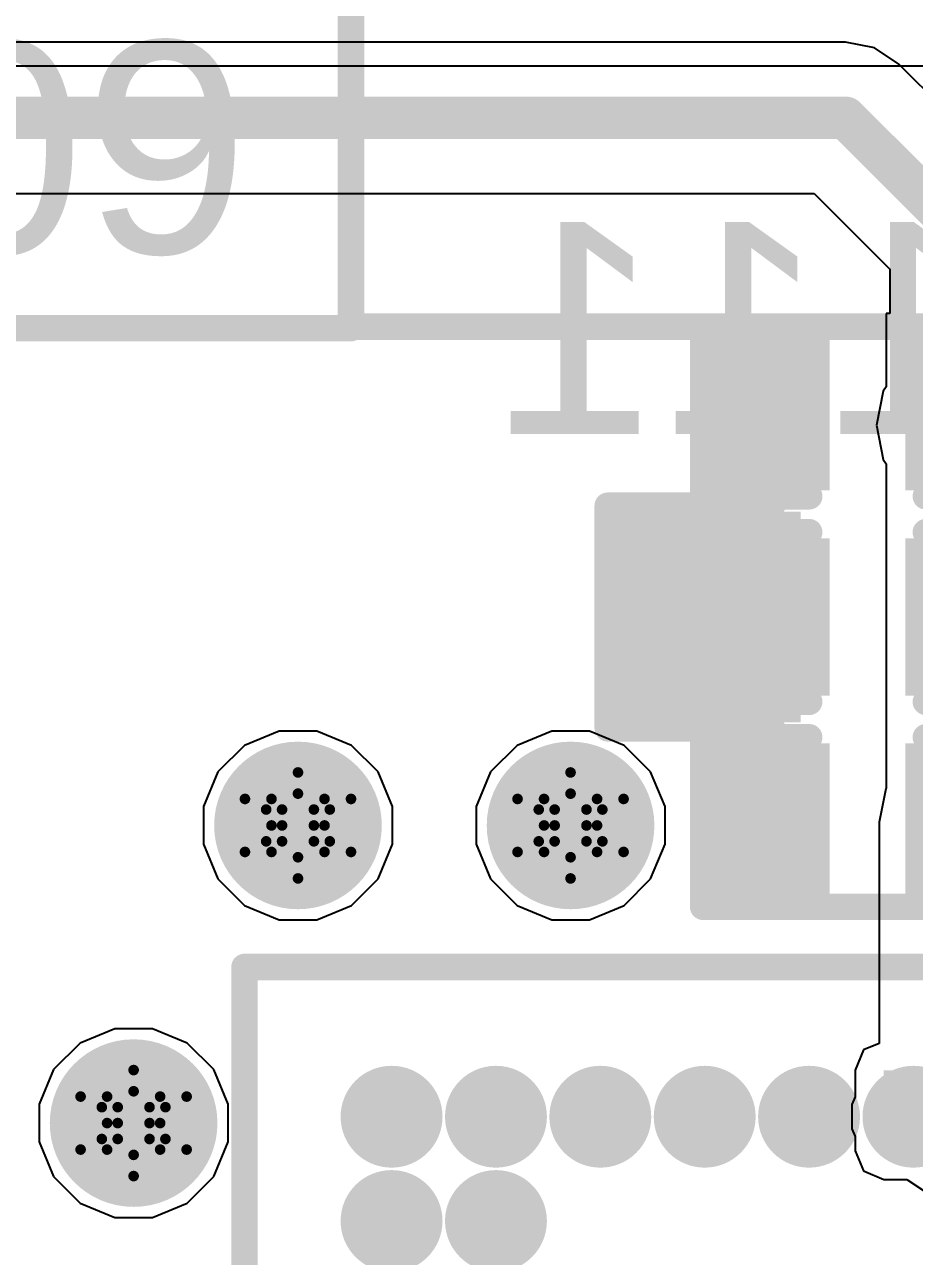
# Model space of a CAD drawing. Header units: inches. Extents: x -2.7 to 10.9, y -2.9 to 7.4.
# Drawn here: x -0.5726 to -0.4047, y -2.5051 to -2.2727 of the extents above; entities that cross this region are included whole.
import ezdxf

# ---------------------------------------------------------------- set-up
doc = ezdxf.new("R2010")
doc.units = ezdxf.units.IN
doc.header["$MEASUREMENT"] = 0
for name, color, linetype in [('Board Outline', 216, 'Continuous'), ('Bottom Layer', 5, 'Continuous'), ('Bottom Overlay', 54, 'Continuous'), ('Bottom Paste', 16, 'Continuous'), ('Bottom Solder', 6, 'Continuous'), ('Drill Drawing', 1, 'Continuous'), ('Layer 2', 16, 'Continuous'), ('Layer 3', 76, 'Continuous'), ('Top Layer', 1, 'Continuous'), ('Top Overlay', 2, 'Continuous'), ('Top Paste', 8, 'Continuous'), ('Top Solder', 216, 'Continuous'), ('Via Holes', 16, 'Continuous')]:
    doc.layers.add(name, color=color, linetype=linetype)
doc.styles.add('Arial', font='', dxfattribs={"height": 0.2})
doc.styles.get('Arial').set_extended_font_data('Arial')

# ---------------------------------------------------------------- blocks, each defined once
blk = doc.blocks.new('C___0402_73')
at = {"layer": 'Top Layer'}
for points in [[(-0.0275, -0.0125), (-0.0275, 0.0125), (-0.0095, 0.0125), (-0.0095, -0.0125)], [(0.0095, -0.0125), (0.0095, 0.0125), (0.0275, 0.0125), (0.0275, -0.0125)]]:
    blk.add_hatch(color=1, dxfattribs=at).paths.add_polyline_path(points)
at = {"layer": 'Top Paste'}
for points in [[(-0.0275, -0.0125), (-0.0275, 0.0125), (-0.0095, 0.0125), (-0.0095, -0.0125)], [(0.0095, -0.0125), (0.0095, 0.0125), (0.0275, 0.0125), (0.0275, -0.0125)]]:
    blk.add_hatch(color=8, dxfattribs=at).paths.add_polyline_path(points)
at = {"layer": 'Top Solder'}
for points in [[(-0.02986, -0.01486), (-0.02986, 0.01486), (-0.00714, 0.01486), (-0.00714, -0.01486)], [(0.00714, -0.01486), (0.00714, 0.01486), (0.02986, 0.01486), (0.02986, -0.01486)]]:
    blk.add_hatch(color=216, dxfattribs=at).paths.add_polyline_path(points)
at = {"layer": 'Top Overlay'}
for points in [[(-0.031, -0.016, 0.005, 0.005, 0), (-0.031, 0.016, 0.005, 0.005, 0)], [(-0.031, 0.016, 0.005, 0.005, 0), (-0.011, 0.016, 0.005, 0.005, 0)], [(0.011, 0.016, 0.005, 0.005, 0), (0.031, 0.016, 0.005, 0.005, 0)], [(0.031, -0.016, 0.005, 0.005, 0), (0.031, 0.016, 0.005, 0.005, 0)], [(-0.031, -0.016, 0.005, 0.005, 0), (-0.011, -0.016, 0.005, 0.005, 0)], [(0.011, -0.016, 0.005, 0.005, 0), (0.031, -0.016, 0.005, 0.005, 0)]]:
    blk.add_lwpolyline(points, format="xyseb", dxfattribs=at)
for points in [[(-0.03225, 0.016, 0.0025, 0.0025, 1), (-0.02975, 0.016, 0.0025, 0.0025, 1)], [(-0.03225, 0.016, 0.0025, 0.0025, 1), (-0.02975, 0.016, 0.0025, 0.0025, 1)], [(-0.01225, 0.016, 0.0025, 0.0025, 1), (-0.00975, 0.016, 0.0025, 0.0025, 1)], [(0.00975, 0.016, 0.0025, 0.0025, 1), (0.01225, 0.016, 0.0025, 0.0025, 1)], [(0.02975, 0.016, 0.0025, 0.0025, 1), (0.03225, 0.016, 0.0025, 0.0025, 1)], [(0.02975, 0.016, 0.0025, 0.0025, 1), (0.03225, 0.016, 0.0025, 0.0025, 1)], [(-0.03225, -0.016, 0.0025, 0.0025, 1), (-0.02975, -0.016, 0.0025, 0.0025, 1)], [(-0.03225, -0.016, 0.0025, 0.0025, 1), (-0.02975, -0.016, 0.0025, 0.0025, 1)], [(-0.01225, -0.016, 0.0025, 0.0025, 1), (-0.00975, -0.016, 0.0025, 0.0025, 1)], [(0.00975, -0.016, 0.0025, 0.0025, 1), (0.01225, -0.016, 0.0025, 0.0025, 1)], [(0.02975, -0.016, 0.0025, 0.0025, 1), (0.03225, -0.016, 0.0025, 0.0025, 1)], [(0.02975, -0.016, 0.0025, 0.0025, 1), (0.03225, -0.016, 0.0025, 0.0025, 1)]]:
    blk.add_lwpolyline(points, format="xyseb", close=True, dxfattribs=at)
blk = doc.blocks.new('C___0603_B_77')
at = {"layer": 'Bottom Layer'}
for points in [[(-0.045, -0.0175), (-0.045, 0.0175), (-0.015, 0.0175), (-0.015, -0.0175)], [(0.015, -0.0175), (0.015, 0.0175), (0.045, 0.0175), (0.045, -0.0175)]]:
    blk.add_hatch(color=5, dxfattribs=at).paths.add_polyline_path(points)
at = {"layer": 'Bottom Paste'}
for points in [[(-0.045, -0.0175), (-0.045, 0.0175), (-0.015, 0.0175), (-0.015, -0.0175)], [(0.015, -0.0175), (0.015, 0.0175), (0.045, 0.0175), (0.045, -0.0175)]]:
    blk.add_hatch(color=16, dxfattribs=at).paths.add_polyline_path(points)
at = {"layer": 'Bottom Solder'}
for points in [[(-0.04736, -0.01986), (-0.04736, 0.01986), (-0.01264, 0.01986), (-0.01264, -0.01986)], [(0.01264, -0.01986), (0.01264, 0.01986), (0.04736, 0.01986), (0.04736, -0.01986)]]:
    blk.add_hatch(color=6, dxfattribs=at).paths.add_polyline_path(points)
at = {"layer": 'Bottom Overlay'}
for points in [[(-0.049, -0.021, 0.005, 0.005, 0), (-0.049, 0.021, 0.005, 0.005, 0)], [(-0.049, 0.021, 0.005, 0.005, 0), (-0.018, 0.021, 0.005, 0.005, 0)], [(0.018, 0.021, 0.005, 0.005, 0), (0.049, 0.021, 0.005, 0.005, 0)], [(0.049, -0.021, 0.005, 0.005, 0), (0.049, 0.021, 0.005, 0.005, 0)], [(-0.049, -0.021, 0.005, 0.005, 0), (-0.018, -0.021, 0.005, 0.005, 0)], [(0.018, -0.021, 0.005, 0.005, 0), (0.049, -0.021, 0.005, 0.005, 0)]]:
    blk.add_lwpolyline(points, format="xyseb", dxfattribs=at)
for points in [[(-0.05025, 0.021, 0.0025, 0.0025, 1), (-0.04775, 0.021, 0.0025, 0.0025, 1)], [(-0.05025, 0.021, 0.0025, 0.0025, 1), (-0.04775, 0.021, 0.0025, 0.0025, 1)], [(-0.01925, 0.021, 0.0025, 0.0025, 1), (-0.01675, 0.021, 0.0025, 0.0025, 1)], [(0.01675, 0.021, 0.0025, 0.0025, 1), (0.01925, 0.021, 0.0025, 0.0025, 1)], [(0.04775, 0.021, 0.0025, 0.0025, 1), (0.05025, 0.021, 0.0025, 0.0025, 1)], [(0.04775, 0.021, 0.0025, 0.0025, 1), (0.05025, 0.021, 0.0025, 0.0025, 1)], [(-0.05025, -0.021, 0.0025, 0.0025, 1), (-0.04775, -0.021, 0.0025, 0.0025, 1)], [(-0.05025, -0.021, 0.0025, 0.0025, 1), (-0.04775, -0.021, 0.0025, 0.0025, 1)], [(-0.01925, -0.021, 0.0025, 0.0025, 1), (-0.01675, -0.021, 0.0025, 0.0025, 1)], [(0.01675, -0.021, 0.0025, 0.0025, 1), (0.01925, -0.021, 0.0025, 0.0025, 1)], [(0.04775, -0.021, 0.0025, 0.0025, 1), (0.05025, -0.021, 0.0025, 0.0025, 1)], [(0.04775, -0.021, 0.0025, 0.0025, 1), (0.05025, -0.021, 0.0025, 0.0025, 1)]]:
    blk.add_lwpolyline(points, format="xyseb", close=True, dxfattribs=at)
blk = doc.blocks.new('C___0402_78')
at = {"layer": 'Top Layer'}
for points in [[(-0.0275, -0.0125), (-0.0275, 0.0125), (-0.0095, 0.0125), (-0.0095, -0.0125)], [(0.0095, -0.0125), (0.0095, 0.0125), (0.0275, 0.0125), (0.0275, -0.0125)]]:
    blk.add_hatch(color=1, dxfattribs=at).paths.add_polyline_path(points)
at = {"layer": 'Top Paste'}
for points in [[(-0.0275, -0.0125), (-0.0275, 0.0125), (-0.0095, 0.0125), (-0.0095, -0.0125)], [(0.0095, -0.0125), (0.0095, 0.0125), (0.0275, 0.0125), (0.0275, -0.0125)]]:
    blk.add_hatch(color=8, dxfattribs=at).paths.add_polyline_path(points)
at = {"layer": 'Top Solder'}
for points in [[(-0.02986, -0.01486), (-0.02986, 0.01486), (-0.00714, 0.01486), (-0.00714, -0.01486)], [(0.00714, -0.01486), (0.00714, 0.01486), (0.02986, 0.01486), (0.02986, -0.01486)]]:
    blk.add_hatch(color=216, dxfattribs=at).paths.add_polyline_path(points)
at = {"layer": 'Top Overlay'}
for points in [[(-0.031, -0.016, 0.005, 0.005, 0), (-0.031, 0.016, 0.005, 0.005, 0)], [(-0.031, 0.016, 0.005, 0.005, 0), (-0.011, 0.016, 0.005, 0.005, 0)], [(0.011, 0.016, 0.005, 0.005, 0), (0.031, 0.016, 0.005, 0.005, 0)], [(0.031, -0.016, 0.005, 0.005, 0), (0.031, 0.016, 0.005, 0.005, 0)], [(-0.031, -0.016, 0.005, 0.005, 0), (-0.011, -0.016, 0.005, 0.005, 0)], [(0.011, -0.016, 0.005, 0.005, 0), (0.031, -0.016, 0.005, 0.005, 0)]]:
    blk.add_lwpolyline(points, format="xyseb", dxfattribs=at)
for points in [[(-0.03225, 0.016, 0.0025, 0.0025, 1), (-0.02975, 0.016, 0.0025, 0.0025, 1)], [(-0.03225, 0.016, 0.0025, 0.0025, 1), (-0.02975, 0.016, 0.0025, 0.0025, 1)], [(-0.01225, 0.016, 0.0025, 0.0025, 1), (-0.00975, 0.016, 0.0025, 0.0025, 1)], [(0.00975, 0.016, 0.0025, 0.0025, 1), (0.01225, 0.016, 0.0025, 0.0025, 1)], [(0.02975, 0.016, 0.0025, 0.0025, 1), (0.03225, 0.016, 0.0025, 0.0025, 1)], [(0.02975, 0.016, 0.0025, 0.0025, 1), (0.03225, 0.016, 0.0025, 0.0025, 1)], [(-0.03225, -0.016, 0.0025, 0.0025, 1), (-0.02975, -0.016, 0.0025, 0.0025, 1)], [(-0.03225, -0.016, 0.0025, 0.0025, 1), (-0.02975, -0.016, 0.0025, 0.0025, 1)], [(-0.01225, -0.016, 0.0025, 0.0025, 1), (-0.00975, -0.016, 0.0025, 0.0025, 1)], [(0.00975, -0.016, 0.0025, 0.0025, 1), (0.01225, -0.016, 0.0025, 0.0025, 1)], [(0.02975, -0.016, 0.0025, 0.0025, 1), (0.03225, -0.016, 0.0025, 0.0025, 1)], [(0.02975, -0.016, 0.0025, 0.0025, 1), (0.03225, -0.016, 0.0025, 0.0025, 1)]]:
    blk.add_lwpolyline(points, format="xyseb", close=True, dxfattribs=at)
blk = doc.blocks.new('C___0402_79')
at = {"layer": 'Top Layer'}
for points in [[(-0.0275, -0.0125), (-0.0275, 0.0125), (-0.0095, 0.0125), (-0.0095, -0.0125)], [(0.0095, -0.0125), (0.0095, 0.0125), (0.0275, 0.0125), (0.0275, -0.0125)]]:
    blk.add_hatch(color=1, dxfattribs=at).paths.add_polyline_path(points)
at = {"layer": 'Top Paste'}
for points in [[(-0.0275, -0.0125), (-0.0275, 0.0125), (-0.0095, 0.0125), (-0.0095, -0.0125)], [(0.0095, -0.0125), (0.0095, 0.0125), (0.0275, 0.0125), (0.0275, -0.0125)]]:
    blk.add_hatch(color=8, dxfattribs=at).paths.add_polyline_path(points)
at = {"layer": 'Top Solder'}
for points in [[(-0.02986, -0.01486), (-0.02986, 0.01486), (-0.00714, 0.01486), (-0.00714, -0.01486)], [(0.00714, -0.01486), (0.00714, 0.01486), (0.02986, 0.01486), (0.02986, -0.01486)]]:
    blk.add_hatch(color=216, dxfattribs=at).paths.add_polyline_path(points)
at = {"layer": 'Top Overlay'}
for points in [[(-0.031, -0.016, 0.005, 0.005, 0), (-0.031, 0.016, 0.005, 0.005, 0)], [(-0.031, 0.016, 0.005, 0.005, 0), (-0.011, 0.016, 0.005, 0.005, 0)], [(0.011, 0.016, 0.005, 0.005, 0), (0.031, 0.016, 0.005, 0.005, 0)], [(0.031, -0.016, 0.005, 0.005, 0), (0.031, 0.016, 0.005, 0.005, 0)], [(-0.031, -0.016, 0.005, 0.005, 0), (-0.011, -0.016, 0.005, 0.005, 0)], [(0.011, -0.016, 0.005, 0.005, 0), (0.031, -0.016, 0.005, 0.005, 0)]]:
    blk.add_lwpolyline(points, format="xyseb", dxfattribs=at)
for points in [[(-0.03225, 0.016, 0.0025, 0.0025, 1), (-0.02975, 0.016, 0.0025, 0.0025, 1)], [(-0.03225, 0.016, 0.0025, 0.0025, 1), (-0.02975, 0.016, 0.0025, 0.0025, 1)], [(-0.01225, 0.016, 0.0025, 0.0025, 1), (-0.00975, 0.016, 0.0025, 0.0025, 1)], [(0.00975, 0.016, 0.0025, 0.0025, 1), (0.01225, 0.016, 0.0025, 0.0025, 1)], [(0.02975, 0.016, 0.0025, 0.0025, 1), (0.03225, 0.016, 0.0025, 0.0025, 1)], [(0.02975, 0.016, 0.0025, 0.0025, 1), (0.03225, 0.016, 0.0025, 0.0025, 1)], [(-0.03225, -0.016, 0.0025, 0.0025, 1), (-0.02975, -0.016, 0.0025, 0.0025, 1)], [(-0.03225, -0.016, 0.0025, 0.0025, 1), (-0.02975, -0.016, 0.0025, 0.0025, 1)], [(-0.01225, -0.016, 0.0025, 0.0025, 1), (-0.00975, -0.016, 0.0025, 0.0025, 1)], [(0.00975, -0.016, 0.0025, 0.0025, 1), (0.01225, -0.016, 0.0025, 0.0025, 1)], [(0.02975, -0.016, 0.0025, 0.0025, 1), (0.03225, -0.016, 0.0025, 0.0025, 1)], [(0.02975, -0.016, 0.0025, 0.0025, 1), (0.03225, -0.016, 0.0025, 0.0025, 1)]]:
    blk.add_lwpolyline(points, format="xyseb", close=True, dxfattribs=at)
blk = doc.blocks.new('_____2____40_128')
at = {"layer": 'Top Layer'}
h = blk.add_hatch(color=1, dxfattribs=at)
edge = h.paths.add_edge_path()
edge.add_arc((-0.10827, 0.07874), 0.00561, 0, 360)
h = blk.add_hatch(color=1, dxfattribs=at)
edge = h.paths.add_edge_path()
edge.add_arc((-0.08858, 0.07874), 0.00561, 0, 360)
h = blk.add_hatch(color=1, dxfattribs=at)
edge = h.paths.add_edge_path()
edge.add_arc((-0.0689, 0.07874), 0.00561, 0, 360)
h = blk.add_hatch(color=1, dxfattribs=at)
edge = h.paths.add_edge_path()
edge.add_arc((-0.04921, 0.07874), 0.00561, 0, 360)
h = blk.add_hatch(color=1, dxfattribs=at)
edge = h.paths.add_edge_path()
edge.add_arc((-0.02953, 0.07874), 0.00561, 0, 360)
h = blk.add_hatch(color=1, dxfattribs=at)
edge = h.paths.add_edge_path()
edge.add_arc((-0.00984, 0.07874), 0.00561, 0, 360)
h = blk.add_hatch(color=1, dxfattribs=at)
edge = h.paths.add_edge_path()
edge.add_arc((-0.10827, 0.05906), 0.00561, 0, 360)
h = blk.add_hatch(color=1, dxfattribs=at)
edge = h.paths.add_edge_path()
edge.add_arc((-0.08858, 0.05906), 0.00561, 0, 360)
at = {"layer": 'Top Paste'}
h = blk.add_hatch(color=8, dxfattribs=at)
edge = h.paths.add_edge_path()
edge.add_arc((-0.10827, 0.07874), 0.00561, 0, 360)
h = blk.add_hatch(color=8, dxfattribs=at)
edge = h.paths.add_edge_path()
edge.add_arc((-0.08858, 0.07874), 0.00561, 0, 360)
h = blk.add_hatch(color=8, dxfattribs=at)
edge = h.paths.add_edge_path()
edge.add_arc((-0.0689, 0.07874), 0.00561, 0, 360)
h = blk.add_hatch(color=8, dxfattribs=at)
edge = h.paths.add_edge_path()
edge.add_arc((-0.04921, 0.07874), 0.00561, 0, 360)
h = blk.add_hatch(color=8, dxfattribs=at)
edge = h.paths.add_edge_path()
edge.add_arc((-0.02953, 0.07874), 0.00561, 0, 360)
h = blk.add_hatch(color=8, dxfattribs=at)
edge = h.paths.add_edge_path()
edge.add_arc((-0.00984, 0.07874), 0.00561, 0, 360)
h = blk.add_hatch(color=8, dxfattribs=at)
edge = h.paths.add_edge_path()
edge.add_arc((-0.10827, 0.05906), 0.00561, 0, 360)
h = blk.add_hatch(color=8, dxfattribs=at)
edge = h.paths.add_edge_path()
edge.add_arc((-0.08858, 0.05906), 0.00561, 0, 360)
at = {"layer": 'Top Solder'}
h = blk.add_hatch(color=216, dxfattribs=at)
edge = h.paths.add_edge_path()
edge.add_arc((-0.10827, 0.07874), 0.00961, 0, 360)
h = blk.add_hatch(color=216, dxfattribs=at)
edge = h.paths.add_edge_path()
edge.add_arc((-0.08858, 0.07874), 0.00961, 0, 360)
h = blk.add_hatch(color=216, dxfattribs=at)
edge = h.paths.add_edge_path()
edge.add_arc((-0.0689, 0.07874), 0.00961, 0, 360)
h = blk.add_hatch(color=216, dxfattribs=at)
edge = h.paths.add_edge_path()
edge.add_arc((-0.04921, 0.07874), 0.00961, 0, 360)
h = blk.add_hatch(color=216, dxfattribs=at)
edge = h.paths.add_edge_path()
edge.add_arc((-0.02953, 0.07874), 0.00961, 0, 360)
h = blk.add_hatch(color=216, dxfattribs=at)
edge = h.paths.add_edge_path()
edge.add_arc((-0.00984, 0.07874), 0.00961, 0, 360)
h = blk.add_hatch(color=216, dxfattribs=at)
edge = h.paths.add_edge_path()
edge.add_arc((-0.10827, 0.05906), 0.00961, 0, 360)
h = blk.add_hatch(color=216, dxfattribs=at)
edge = h.paths.add_edge_path()
edge.add_arc((-0.08858, 0.05906), 0.00961, 0, 360)
at = {"layer": 'Top Overlay'}
for points in [[(-0.136, -0.094, 0.005, 0.005, 0), (-0.136, 0.107, 0.005, 0.005, 0)], [(-0.136, 0.107, 0.005, 0.005, 0), (0.124, 0.107, 0.005, 0.005, 0)]]:
    blk.add_lwpolyline(points, format="xyseb", dxfattribs=at)
blk.add_lwpolyline([(-0.13725, 0.107, 0.0025, 0.0025, 1), (-0.13475, 0.107, 0.0025, 0.0025, 1)], format="xyseb", close=True, dxfattribs=at)
blk.add_lwpolyline([(-0.13725, 0.107, 0.0025, 0.0025, 1), (-0.13475, 0.107, 0.0025, 0.0025, 1)], format="xyseb", close=True, dxfattribs=at)

msp = doc.modelspace()

# ---------------------------------------------------------------- hatches: boundary and pattern name
at = {"layer": 'Bottom Layer'}
h = msp.add_hatch(color=5, dxfattribs=at)
edge = h.paths.add_edge_path()
edge.add_arc((-0.521, -2.42384), 0.01181, 0, 360)
h = msp.add_hatch(color=5, dxfattribs=at)
edge = h.paths.add_edge_path()
edge.add_arc((-0.46959, -2.42384), 0.01181, 0, 360)
h = msp.add_hatch(color=5, dxfattribs=at)
edge = h.paths.add_edge_path()
edge.add_arc((-0.552, -2.48), 0.01181, 0, 360)
at = {"layer": 'Bottom Solder'}
h = msp.add_hatch(color=6, dxfattribs=at)
edge = h.paths.add_edge_path()
edge.add_arc((-0.521, -2.42384), 0.01581, 0, 360)
h = msp.add_hatch(color=6, dxfattribs=at)
edge = h.paths.add_edge_path()
edge.add_arc((-0.46959, -2.42384), 0.01581, 0, 360)
h = msp.add_hatch(color=6, dxfattribs=at)
edge = h.paths.add_edge_path()
edge.add_arc((-0.552, -2.48), 0.01581, 0, 360)
at = {"layer": 'Layer 2'}
h = msp.add_hatch(color=16, dxfattribs=at)
edge = h.paths.add_edge_path()
edge.add_arc((-0.521, -2.42384), 0.01181, 0, 360)
h = msp.add_hatch(color=16, dxfattribs=at)
edge = h.paths.add_edge_path()
edge.add_arc((-0.46959, -2.42384), 0.01181, 0, 360)
h = msp.add_hatch(color=16, dxfattribs=at)
edge = h.paths.add_edge_path()
edge.add_arc((-0.552, -2.48), 0.01181, 0, 360)
at = {"layer": 'Layer 3'}
h = msp.add_hatch(color=76, dxfattribs=at)
edge = h.paths.add_edge_path()
edge.add_arc((-0.521, -2.42384), 0.01181, 0, 360)
h = msp.add_hatch(color=76, dxfattribs=at)
edge = h.paths.add_edge_path()
edge.add_arc((-0.46959, -2.42384), 0.01181, 0, 360)
h = msp.add_hatch(color=76, dxfattribs=at)
edge = h.paths.add_edge_path()
edge.add_arc((-0.552, -2.48), 0.01181, 0, 360)
at = {"layer": 'Top Layer'}
h = msp.add_hatch(color=1, dxfattribs=at)
edge = h.paths.add_edge_path()
edge.add_arc((-0.521, -2.42384), 0.01181, 0, 360)
h = msp.add_hatch(color=1, dxfattribs=at)
edge = h.paths.add_edge_path()
edge.add_arc((-0.46959, -2.42384), 0.01181, 0, 360)
h = msp.add_hatch(color=1, dxfattribs=at)
edge = h.paths.add_edge_path()
edge.add_arc((-0.552, -2.48), 0.01181, 0, 360)
msp.add_hatch(color=1, dxfattribs=at).paths.add_polyline_path([(-0.41052, -2.48521), (-0.37963, -2.48521), (-0.37963, -2.47002), (-0.41052, -2.47002)])
at = {"layer": 'Top Solder'}
h = msp.add_hatch(color=216, dxfattribs=at)
edge = h.paths.add_edge_path()
edge.add_arc((-0.521, -2.42384), 0.01581, 0, 360)
h = msp.add_hatch(color=216, dxfattribs=at)
edge = h.paths.add_edge_path()
edge.add_arc((-0.46959, -2.42384), 0.01581, 0, 360)
h = msp.add_hatch(color=216, dxfattribs=at)
edge = h.paths.add_edge_path()
edge.add_arc((-0.552, -2.48), 0.01581, 0, 360)
at = {"layer": 'Via Holes'}
h = msp.add_hatch(color=7, dxfattribs=at)
edge = h.paths.add_edge_path()
edge.add_arc((-0.521, -2.42384), 0.00591, 0, 360)
h = msp.add_hatch(color=7, dxfattribs=at)
edge = h.paths.add_edge_path()
edge.add_arc((-0.46959, -2.42384), 0.00591, 0, 360)
h = msp.add_hatch(color=7, dxfattribs=at)
edge = h.paths.add_edge_path()
edge.add_arc((-0.552, -2.48), 0.00591, 0, 360)

# ---------------------------------------------------------------- linework, layer by layer
at = {"layer": 'Board Outline'}
msp.add_lwpolyline([(2.84412, -0.24125, 0.005, 0.005, -0.741893), (-2.49969, -1.37795, 0.005, 0.005, 0)], format="xyseb", dxfattribs=at)
at = {"layer": 'Bottom Layer'}
msp.add_line((-0.867, -2.28054), (-0.13651, -2.28054), dxfattribs=at)
at = {"layer": 'Drill Drawing'}
for points in [[(-0.526, -2.41884, 0.002, 0.002, 0), (-0.521, -2.41384, 0.002, 0.002, 0)], [(-0.521, -2.41384, 0.002, 0.002, 0), (-0.516, -2.41884, 0.002, 0.002, 0)], [(-0.47459, -2.41884, 0.002, 0.002, 0), (-0.46959, -2.41384, 0.002, 0.002, 0)], [(-0.46959, -2.41384, 0.002, 0.002, 0), (-0.46459, -2.41884, 0.002, 0.002, 0)], [(-0.524, -2.42084, 0.002, 0.002, 0), (-0.521, -2.41784, 0.002, 0.002, 0)], [(-0.521, -2.41784, 0.002, 0.002, 0), (-0.518, -2.42084, 0.002, 0.002, 0)], [(-0.47259, -2.42084, 0.002, 0.002, 0), (-0.46959, -2.41784, 0.002, 0.002, 0)], [(-0.46959, -2.41784, 0.002, 0.002, 0), (-0.46659, -2.42084, 0.002, 0.002, 0)], [(-0.531, -2.41884, 0.002, 0.002, 0), (-0.526, -2.42384, 0.002, 0.002, 0)], [(-0.531, -2.41884, 0.002, 0.002, 0), (-0.526, -2.41884, 0.002, 0.002, 0)], [(-0.516, -2.41884, 0.002, 0.002, 0), (-0.511, -2.41884, 0.002, 0.002, 0)], [(-0.516, -2.42384, 0.002, 0.002, 0), (-0.511, -2.41884, 0.002, 0.002, 0)], [(-0.47959, -2.41884, 0.002, 0.002, 0), (-0.47459, -2.42384, 0.002, 0.002, 0)], [(-0.47959, -2.41884, 0.002, 0.002, 0), (-0.47459, -2.41884, 0.002, 0.002, 0)], [(-0.46459, -2.41884, 0.002, 0.002, 0), (-0.45959, -2.41884, 0.002, 0.002, 0)], [(-0.46459, -2.42384, 0.002, 0.002, 0), (-0.45959, -2.41884, 0.002, 0.002, 0)], [(-0.527, -2.42084, 0.002, 0.002, 0), (-0.524, -2.42384, 0.002, 0.002, 0)], [(-0.527, -2.42084, 0.002, 0.002, 0), (-0.524, -2.42084, 0.002, 0.002, 0)], [(-0.518, -2.42084, 0.002, 0.002, 0), (-0.515, -2.42084, 0.002, 0.002, 0)], [(-0.518, -2.42384, 0.002, 0.002, 0), (-0.515, -2.42084, 0.002, 0.002, 0)], [(-0.47559, -2.42084, 0.002, 0.002, 0), (-0.47259, -2.42384, 0.002, 0.002, 0)], [(-0.47559, -2.42084, 0.002, 0.002, 0), (-0.47259, -2.42084, 0.002, 0.002, 0)], [(-0.46659, -2.42084, 0.002, 0.002, 0), (-0.46359, -2.42084, 0.002, 0.002, 0)], [(-0.46659, -2.42384, 0.002, 0.002, 0), (-0.46359, -2.42084, 0.002, 0.002, 0)], [(-0.531, -2.42884, 0.002, 0.002, 0), (-0.526, -2.42384, 0.002, 0.002, 0)], [(-0.527, -2.42684, 0.002, 0.002, 0), (-0.524, -2.42384, 0.002, 0.002, 0)], [(-0.518, -2.42384, 0.002, 0.002, 0), (-0.515, -2.42684, 0.002, 0.002, 0)], [(-0.516, -2.42384, 0.002, 0.002, 0), (-0.511, -2.42884, 0.002, 0.002, 0)], [(-0.47959, -2.42884, 0.002, 0.002, 0), (-0.47459, -2.42384, 0.002, 0.002, 0)], [(-0.47559, -2.42684, 0.002, 0.002, 0), (-0.47259, -2.42384, 0.002, 0.002, 0)], [(-0.46659, -2.42384, 0.002, 0.002, 0), (-0.46359, -2.42684, 0.002, 0.002, 0)], [(-0.46459, -2.42384, 0.002, 0.002, 0), (-0.45959, -2.42884, 0.002, 0.002, 0)], [(-0.527, -2.42684, 0.002, 0.002, 0), (-0.524, -2.42684, 0.002, 0.002, 0)], [(-0.524, -2.42684, 0.002, 0.002, 0), (-0.521, -2.42984, 0.002, 0.002, 0)], [(-0.521, -2.42984, 0.002, 0.002, 0), (-0.518, -2.42684, 0.002, 0.002, 0)], [(-0.518, -2.42684, 0.002, 0.002, 0), (-0.515, -2.42684, 0.002, 0.002, 0)], [(-0.47559, -2.42684, 0.002, 0.002, 0), (-0.47259, -2.42684, 0.002, 0.002, 0)], [(-0.47259, -2.42684, 0.002, 0.002, 0), (-0.46959, -2.42984, 0.002, 0.002, 0)], [(-0.46959, -2.42984, 0.002, 0.002, 0), (-0.46659, -2.42684, 0.002, 0.002, 0)], [(-0.46659, -2.42684, 0.002, 0.002, 0), (-0.46359, -2.42684, 0.002, 0.002, 0)], [(-0.531, -2.42884, 0.002, 0.002, 0), (-0.526, -2.42884, 0.002, 0.002, 0)], [(-0.526, -2.42884, 0.002, 0.002, 0), (-0.521, -2.43384, 0.002, 0.002, 0)], [(-0.521, -2.43384, 0.002, 0.002, 0), (-0.516, -2.42884, 0.002, 0.002, 0)], [(-0.516, -2.42884, 0.002, 0.002, 0), (-0.511, -2.42884, 0.002, 0.002, 0)], [(-0.47959, -2.42884, 0.002, 0.002, 0), (-0.47459, -2.42884, 0.002, 0.002, 0)], [(-0.47459, -2.42884, 0.002, 0.002, 0), (-0.46959, -2.43384, 0.002, 0.002, 0)], [(-0.46959, -2.43384, 0.002, 0.002, 0), (-0.46459, -2.42884, 0.002, 0.002, 0)], [(-0.46459, -2.42884, 0.002, 0.002, 0), (-0.45959, -2.42884, 0.002, 0.002, 0)], [(-0.557, -2.475, 0.002, 0.002, 0), (-0.552, -2.47, 0.002, 0.002, 0)], [(-0.552, -2.47, 0.002, 0.002, 0), (-0.547, -2.475, 0.002, 0.002, 0)], [(-0.562, -2.475, 0.002, 0.002, 0), (-0.557, -2.48, 0.002, 0.002, 0)], [(-0.562, -2.475, 0.002, 0.002, 0), (-0.557, -2.475, 0.002, 0.002, 0)], [(-0.555, -2.477, 0.002, 0.002, 0), (-0.552, -2.474, 0.002, 0.002, 0)], [(-0.552, -2.474, 0.002, 0.002, 0), (-0.549, -2.477, 0.002, 0.002, 0)], [(-0.547, -2.475, 0.002, 0.002, 0), (-0.542, -2.475, 0.002, 0.002, 0)], [(-0.547, -2.48, 0.002, 0.002, 0), (-0.542, -2.475, 0.002, 0.002, 0)], [(-0.558, -2.477, 0.002, 0.002, 0), (-0.555, -2.48, 0.002, 0.002, 0)], [(-0.558, -2.477, 0.002, 0.002, 0), (-0.555, -2.477, 0.002, 0.002, 0)], [(-0.549, -2.477, 0.002, 0.002, 0), (-0.546, -2.477, 0.002, 0.002, 0)], [(-0.549, -2.48, 0.002, 0.002, 0), (-0.546, -2.477, 0.002, 0.002, 0)], [(-0.562, -2.485, 0.002, 0.002, 0), (-0.557, -2.48, 0.002, 0.002, 0)], [(-0.558, -2.483, 0.002, 0.002, 0), (-0.555, -2.48, 0.002, 0.002, 0)], [(-0.549, -2.48, 0.002, 0.002, 0), (-0.546, -2.483, 0.002, 0.002, 0)], [(-0.547, -2.48, 0.002, 0.002, 0), (-0.542, -2.485, 0.002, 0.002, 0)], [(-0.558, -2.483, 0.002, 0.002, 0), (-0.555, -2.483, 0.002, 0.002, 0)], [(-0.555, -2.483, 0.002, 0.002, 0), (-0.552, -2.486, 0.002, 0.002, 0)], [(-0.552, -2.486, 0.002, 0.002, 0), (-0.549, -2.483, 0.002, 0.002, 0)], [(-0.549, -2.483, 0.002, 0.002, 0), (-0.546, -2.483, 0.002, 0.002, 0)], [(-0.562, -2.485, 0.002, 0.002, 0), (-0.557, -2.485, 0.002, 0.002, 0)], [(-0.557, -2.485, 0.002, 0.002, 0), (-0.552, -2.49, 0.002, 0.002, 0)], [(-0.552, -2.49, 0.002, 0.002, 0), (-0.547, -2.485, 0.002, 0.002, 0)], [(-0.547, -2.485, 0.002, 0.002, 0), (-0.542, -2.485, 0.002, 0.002, 0)]]:
    msp.add_lwpolyline(points, format="xyseb", dxfattribs=at)
for points in [[(-0.5215, -2.41384, 0.001, 0.001, 1), (-0.5205, -2.41384, 0.001, 0.001, 1)], [(-0.5215, -2.41384, 0.001, 0.001, 1), (-0.5205, -2.41384, 0.001, 0.001, 1)], [(-0.47009, -2.41384, 0.001, 0.001, 1), (-0.46909, -2.41384, 0.001, 0.001, 1)], [(-0.47009, -2.41384, 0.001, 0.001, 1), (-0.46909, -2.41384, 0.001, 0.001, 1)], [(-0.5215, -2.41784, 0.001, 0.001, 1), (-0.5205, -2.41784, 0.001, 0.001, 1)], [(-0.5215, -2.41784, 0.001, 0.001, 1), (-0.5205, -2.41784, 0.001, 0.001, 1)], [(-0.47009, -2.41784, 0.001, 0.001, 1), (-0.46909, -2.41784, 0.001, 0.001, 1)], [(-0.47009, -2.41784, 0.001, 0.001, 1), (-0.46909, -2.41784, 0.001, 0.001, 1)], [(-0.5315, -2.41884, 0.001, 0.001, 1), (-0.5305, -2.41884, 0.001, 0.001, 1)], [(-0.5315, -2.41884, 0.001, 0.001, 1), (-0.5305, -2.41884, 0.001, 0.001, 1)], [(-0.5265, -2.41884, 0.001, 0.001, 1), (-0.5255, -2.41884, 0.001, 0.001, 1)], [(-0.5265, -2.41884, 0.001, 0.001, 1), (-0.5255, -2.41884, 0.001, 0.001, 1)], [(-0.5165, -2.41884, 0.001, 0.001, 1), (-0.5155, -2.41884, 0.001, 0.001, 1)], [(-0.5165, -2.41884, 0.001, 0.001, 1), (-0.5155, -2.41884, 0.001, 0.001, 1)], [(-0.5115, -2.41884, 0.001, 0.001, 1), (-0.5105, -2.41884, 0.001, 0.001, 1)], [(-0.5115, -2.41884, 0.001, 0.001, 1), (-0.5105, -2.41884, 0.001, 0.001, 1)], [(-0.48009, -2.41884, 0.001, 0.001, 1), (-0.47909, -2.41884, 0.001, 0.001, 1)], [(-0.48009, -2.41884, 0.001, 0.001, 1), (-0.47909, -2.41884, 0.001, 0.001, 1)], [(-0.47509, -2.41884, 0.001, 0.001, 1), (-0.47409, -2.41884, 0.001, 0.001, 1)], [(-0.47509, -2.41884, 0.001, 0.001, 1), (-0.47409, -2.41884, 0.001, 0.001, 1)], [(-0.46509, -2.41884, 0.001, 0.001, 1), (-0.46409, -2.41884, 0.001, 0.001, 1)], [(-0.46509, -2.41884, 0.001, 0.001, 1), (-0.46409, -2.41884, 0.001, 0.001, 1)], [(-0.46009, -2.41884, 0.001, 0.001, 1), (-0.45909, -2.41884, 0.001, 0.001, 1)], [(-0.46009, -2.41884, 0.001, 0.001, 1), (-0.45909, -2.41884, 0.001, 0.001, 1)], [(-0.5275, -2.42084, 0.001, 0.001, 1), (-0.5265, -2.42084, 0.001, 0.001, 1)], [(-0.5275, -2.42084, 0.001, 0.001, 1), (-0.5265, -2.42084, 0.001, 0.001, 1)], [(-0.5245, -2.42084, 0.001, 0.001, 1), (-0.5235, -2.42084, 0.001, 0.001, 1)], [(-0.5245, -2.42084, 0.001, 0.001, 1), (-0.5235, -2.42084, 0.001, 0.001, 1)], [(-0.5185, -2.42084, 0.001, 0.001, 1), (-0.5175, -2.42084, 0.001, 0.001, 1)], [(-0.5185, -2.42084, 0.001, 0.001, 1), (-0.5175, -2.42084, 0.001, 0.001, 1)], [(-0.5155, -2.42084, 0.001, 0.001, 1), (-0.5145, -2.42084, 0.001, 0.001, 1)], [(-0.5155, -2.42084, 0.001, 0.001, 1), (-0.5145, -2.42084, 0.001, 0.001, 1)], [(-0.47609, -2.42084, 0.001, 0.001, 1), (-0.47509, -2.42084, 0.001, 0.001, 1)], [(-0.47609, -2.42084, 0.001, 0.001, 1), (-0.47509, -2.42084, 0.001, 0.001, 1)], [(-0.47309, -2.42084, 0.001, 0.001, 1), (-0.47209, -2.42084, 0.001, 0.001, 1)], [(-0.47309, -2.42084, 0.001, 0.001, 1), (-0.47209, -2.42084, 0.001, 0.001, 1)], [(-0.46709, -2.42084, 0.001, 0.001, 1), (-0.46609, -2.42084, 0.001, 0.001, 1)], [(-0.46709, -2.42084, 0.001, 0.001, 1), (-0.46609, -2.42084, 0.001, 0.001, 1)], [(-0.46409, -2.42084, 0.001, 0.001, 1), (-0.46309, -2.42084, 0.001, 0.001, 1)], [(-0.46409, -2.42084, 0.001, 0.001, 1), (-0.46309, -2.42084, 0.001, 0.001, 1)], [(-0.5265, -2.42384, 0.001, 0.001, 1), (-0.5255, -2.42384, 0.001, 0.001, 1)], [(-0.5265, -2.42384, 0.001, 0.001, 1), (-0.5255, -2.42384, 0.001, 0.001, 1)], [(-0.5245, -2.42384, 0.001, 0.001, 1), (-0.5235, -2.42384, 0.001, 0.001, 1)], [(-0.5245, -2.42384, 0.001, 0.001, 1), (-0.5235, -2.42384, 0.001, 0.001, 1)], [(-0.5185, -2.42384, 0.001, 0.001, 1), (-0.5175, -2.42384, 0.001, 0.001, 1)], [(-0.5185, -2.42384, 0.001, 0.001, 1), (-0.5175, -2.42384, 0.001, 0.001, 1)], [(-0.5165, -2.42384, 0.001, 0.001, 1), (-0.5155, -2.42384, 0.001, 0.001, 1)], [(-0.5165, -2.42384, 0.001, 0.001, 1), (-0.5155, -2.42384, 0.001, 0.001, 1)], [(-0.47509, -2.42384, 0.001, 0.001, 1), (-0.47409, -2.42384, 0.001, 0.001, 1)], [(-0.47509, -2.42384, 0.001, 0.001, 1), (-0.47409, -2.42384, 0.001, 0.001, 1)], [(-0.47309, -2.42384, 0.001, 0.001, 1), (-0.47209, -2.42384, 0.001, 0.001, 1)], [(-0.47309, -2.42384, 0.001, 0.001, 1), (-0.47209, -2.42384, 0.001, 0.001, 1)], [(-0.46709, -2.42384, 0.001, 0.001, 1), (-0.46609, -2.42384, 0.001, 0.001, 1)], [(-0.46709, -2.42384, 0.001, 0.001, 1), (-0.46609, -2.42384, 0.001, 0.001, 1)], [(-0.46509, -2.42384, 0.001, 0.001, 1), (-0.46409, -2.42384, 0.001, 0.001, 1)], [(-0.46509, -2.42384, 0.001, 0.001, 1), (-0.46409, -2.42384, 0.001, 0.001, 1)], [(-0.5275, -2.42684, 0.001, 0.001, 1), (-0.5265, -2.42684, 0.001, 0.001, 1)], [(-0.5275, -2.42684, 0.001, 0.001, 1), (-0.5265, -2.42684, 0.001, 0.001, 1)], [(-0.5245, -2.42684, 0.001, 0.001, 1), (-0.5235, -2.42684, 0.001, 0.001, 1)], [(-0.5245, -2.42684, 0.001, 0.001, 1), (-0.5235, -2.42684, 0.001, 0.001, 1)], [(-0.5185, -2.42684, 0.001, 0.001, 1), (-0.5175, -2.42684, 0.001, 0.001, 1)], [(-0.5185, -2.42684, 0.001, 0.001, 1), (-0.5175, -2.42684, 0.001, 0.001, 1)], [(-0.5155, -2.42684, 0.001, 0.001, 1), (-0.5145, -2.42684, 0.001, 0.001, 1)], [(-0.5155, -2.42684, 0.001, 0.001, 1), (-0.5145, -2.42684, 0.001, 0.001, 1)], [(-0.47609, -2.42684, 0.001, 0.001, 1), (-0.47509, -2.42684, 0.001, 0.001, 1)], [(-0.47609, -2.42684, 0.001, 0.001, 1), (-0.47509, -2.42684, 0.001, 0.001, 1)], [(-0.47309, -2.42684, 0.001, 0.001, 1), (-0.47209, -2.42684, 0.001, 0.001, 1)], [(-0.47309, -2.42684, 0.001, 0.001, 1), (-0.47209, -2.42684, 0.001, 0.001, 1)], [(-0.46709, -2.42684, 0.001, 0.001, 1), (-0.46609, -2.42684, 0.001, 0.001, 1)], [(-0.46709, -2.42684, 0.001, 0.001, 1), (-0.46609, -2.42684, 0.001, 0.001, 1)], [(-0.46409, -2.42684, 0.001, 0.001, 1), (-0.46309, -2.42684, 0.001, 0.001, 1)], [(-0.46409, -2.42684, 0.001, 0.001, 1), (-0.46309, -2.42684, 0.001, 0.001, 1)], [(-0.5315, -2.42884, 0.001, 0.001, 1), (-0.5305, -2.42884, 0.001, 0.001, 1)], [(-0.5315, -2.42884, 0.001, 0.001, 1), (-0.5305, -2.42884, 0.001, 0.001, 1)], [(-0.5265, -2.42884, 0.001, 0.001, 1), (-0.5255, -2.42884, 0.001, 0.001, 1)], [(-0.5265, -2.42884, 0.001, 0.001, 1), (-0.5255, -2.42884, 0.001, 0.001, 1)], [(-0.5165, -2.42884, 0.001, 0.001, 1), (-0.5155, -2.42884, 0.001, 0.001, 1)], [(-0.5165, -2.42884, 0.001, 0.001, 1), (-0.5155, -2.42884, 0.001, 0.001, 1)], [(-0.5115, -2.42884, 0.001, 0.001, 1), (-0.5105, -2.42884, 0.001, 0.001, 1)], [(-0.5115, -2.42884, 0.001, 0.001, 1), (-0.5105, -2.42884, 0.001, 0.001, 1)], [(-0.48009, -2.42884, 0.001, 0.001, 1), (-0.47909, -2.42884, 0.001, 0.001, 1)], [(-0.48009, -2.42884, 0.001, 0.001, 1), (-0.47909, -2.42884, 0.001, 0.001, 1)], [(-0.47509, -2.42884, 0.001, 0.001, 1), (-0.47409, -2.42884, 0.001, 0.001, 1)], [(-0.47509, -2.42884, 0.001, 0.001, 1), (-0.47409, -2.42884, 0.001, 0.001, 1)], [(-0.46509, -2.42884, 0.001, 0.001, 1), (-0.46409, -2.42884, 0.001, 0.001, 1)], [(-0.46509, -2.42884, 0.001, 0.001, 1), (-0.46409, -2.42884, 0.001, 0.001, 1)], [(-0.46009, -2.42884, 0.001, 0.001, 1), (-0.45909, -2.42884, 0.001, 0.001, 1)], [(-0.46009, -2.42884, 0.001, 0.001, 1), (-0.45909, -2.42884, 0.001, 0.001, 1)], [(-0.5215, -2.42984, 0.001, 0.001, 1), (-0.5205, -2.42984, 0.001, 0.001, 1)], [(-0.5215, -2.42984, 0.001, 0.001, 1), (-0.5205, -2.42984, 0.001, 0.001, 1)], [(-0.47009, -2.42984, 0.001, 0.001, 1), (-0.46909, -2.42984, 0.001, 0.001, 1)], [(-0.47009, -2.42984, 0.001, 0.001, 1), (-0.46909, -2.42984, 0.001, 0.001, 1)], [(-0.5215, -2.43384, 0.001, 0.001, 1), (-0.5205, -2.43384, 0.001, 0.001, 1)], [(-0.5215, -2.43384, 0.001, 0.001, 1), (-0.5205, -2.43384, 0.001, 0.001, 1)], [(-0.47009, -2.43384, 0.001, 0.001, 1), (-0.46909, -2.43384, 0.001, 0.001, 1)], [(-0.47009, -2.43384, 0.001, 0.001, 1), (-0.46909, -2.43384, 0.001, 0.001, 1)], [(-0.5525, -2.47, 0.001, 0.001, 1), (-0.5515, -2.47, 0.001, 0.001, 1)], [(-0.5525, -2.47, 0.001, 0.001, 1), (-0.5515, -2.47, 0.001, 0.001, 1)], [(-0.5625, -2.475, 0.001, 0.001, 1), (-0.5615, -2.475, 0.001, 0.001, 1)], [(-0.5625, -2.475, 0.001, 0.001, 1), (-0.5615, -2.475, 0.001, 0.001, 1)], [(-0.5575, -2.475, 0.001, 0.001, 1), (-0.5565, -2.475, 0.001, 0.001, 1)], [(-0.5575, -2.475, 0.001, 0.001, 1), (-0.5565, -2.475, 0.001, 0.001, 1)], [(-0.5525, -2.474, 0.001, 0.001, 1), (-0.5515, -2.474, 0.001, 0.001, 1)], [(-0.5525, -2.474, 0.001, 0.001, 1), (-0.5515, -2.474, 0.001, 0.001, 1)], [(-0.5475, -2.475, 0.001, 0.001, 1), (-0.5465, -2.475, 0.001, 0.001, 1)], [(-0.5475, -2.475, 0.001, 0.001, 1), (-0.5465, -2.475, 0.001, 0.001, 1)], [(-0.5425, -2.475, 0.001, 0.001, 1), (-0.5415, -2.475, 0.001, 0.001, 1)], [(-0.5425, -2.475, 0.001, 0.001, 1), (-0.5415, -2.475, 0.001, 0.001, 1)], [(-0.5585, -2.477, 0.001, 0.001, 1), (-0.5575, -2.477, 0.001, 0.001, 1)], [(-0.5585, -2.477, 0.001, 0.001, 1), (-0.5575, -2.477, 0.001, 0.001, 1)], [(-0.5555, -2.477, 0.001, 0.001, 1), (-0.5545, -2.477, 0.001, 0.001, 1)], [(-0.5555, -2.477, 0.001, 0.001, 1), (-0.5545, -2.477, 0.001, 0.001, 1)], [(-0.5495, -2.477, 0.001, 0.001, 1), (-0.5485, -2.477, 0.001, 0.001, 1)], [(-0.5495, -2.477, 0.001, 0.001, 1), (-0.5485, -2.477, 0.001, 0.001, 1)], [(-0.5465, -2.477, 0.001, 0.001, 1), (-0.5455, -2.477, 0.001, 0.001, 1)], [(-0.5465, -2.477, 0.001, 0.001, 1), (-0.5455, -2.477, 0.001, 0.001, 1)], [(-0.5575, -2.48, 0.001, 0.001, 1), (-0.5565, -2.48, 0.001, 0.001, 1)], [(-0.5575, -2.48, 0.001, 0.001, 1), (-0.5565, -2.48, 0.001, 0.001, 1)], [(-0.5555, -2.48, 0.001, 0.001, 1), (-0.5545, -2.48, 0.001, 0.001, 1)], [(-0.5555, -2.48, 0.001, 0.001, 1), (-0.5545, -2.48, 0.001, 0.001, 1)], [(-0.5495, -2.48, 0.001, 0.001, 1), (-0.5485, -2.48, 0.001, 0.001, 1)], [(-0.5495, -2.48, 0.001, 0.001, 1), (-0.5485, -2.48, 0.001, 0.001, 1)], [(-0.5475, -2.48, 0.001, 0.001, 1), (-0.5465, -2.48, 0.001, 0.001, 1)], [(-0.5475, -2.48, 0.001, 0.001, 1), (-0.5465, -2.48, 0.001, 0.001, 1)], [(-0.5585, -2.483, 0.001, 0.001, 1), (-0.5575, -2.483, 0.001, 0.001, 1)], [(-0.5585, -2.483, 0.001, 0.001, 1), (-0.5575, -2.483, 0.001, 0.001, 1)], [(-0.5555, -2.483, 0.001, 0.001, 1), (-0.5545, -2.483, 0.001, 0.001, 1)], [(-0.5555, -2.483, 0.001, 0.001, 1), (-0.5545, -2.483, 0.001, 0.001, 1)], [(-0.5495, -2.483, 0.001, 0.001, 1), (-0.5485, -2.483, 0.001, 0.001, 1)], [(-0.5495, -2.483, 0.001, 0.001, 1), (-0.5485, -2.483, 0.001, 0.001, 1)], [(-0.5465, -2.483, 0.001, 0.001, 1), (-0.5455, -2.483, 0.001, 0.001, 1)], [(-0.5465, -2.483, 0.001, 0.001, 1), (-0.5455, -2.483, 0.001, 0.001, 1)], [(-0.5625, -2.485, 0.001, 0.001, 1), (-0.5615, -2.485, 0.001, 0.001, 1)], [(-0.5625, -2.485, 0.001, 0.001, 1), (-0.5615, -2.485, 0.001, 0.001, 1)], [(-0.5575, -2.485, 0.001, 0.001, 1), (-0.5565, -2.485, 0.001, 0.001, 1)], [(-0.5575, -2.485, 0.001, 0.001, 1), (-0.5565, -2.485, 0.001, 0.001, 1)], [(-0.5475, -2.485, 0.001, 0.001, 1), (-0.5465, -2.485, 0.001, 0.001, 1)], [(-0.5475, -2.485, 0.001, 0.001, 1), (-0.5465, -2.485, 0.001, 0.001, 1)], [(-0.5425, -2.485, 0.001, 0.001, 1), (-0.5415, -2.485, 0.001, 0.001, 1)], [(-0.5425, -2.485, 0.001, 0.001, 1), (-0.5415, -2.485, 0.001, 0.001, 1)], [(-0.5525, -2.486, 0.001, 0.001, 1), (-0.5515, -2.486, 0.001, 0.001, 1)], [(-0.5525, -2.486, 0.001, 0.001, 1), (-0.5515, -2.486, 0.001, 0.001, 1)], [(-0.5525, -2.49, 0.001, 0.001, 1), (-0.5515, -2.49, 0.001, 0.001, 1)], [(-0.5525, -2.49, 0.001, 0.001, 1), (-0.5515, -2.49, 0.001, 0.001, 1)]]:
    msp.add_lwpolyline(points, format="xyseb", close=True, dxfattribs=at)
at = {"layer": 'Layer 3'}
for p, q in [((-0.52454, -2.40603), (-0.53109, -2.40874)), ((-0.51746, -2.40603), (-0.52454, -2.40603)), ((-0.51091, -2.40874), (-0.51746, -2.40603)), ((-0.47313, -2.40603), (-0.47967, -2.40874)), ((-0.46604, -2.40603), (-0.47313, -2.40603)), ((-0.4595, -2.40874), (-0.46604, -2.40603)), ((-0.53109, -2.40874), (-0.5361, -2.41375)), ((-0.5059, -2.41375), (-0.51091, -2.40874)), ((-0.47967, -2.40874), (-0.48469, -2.41375)), ((-0.45449, -2.41375), (-0.4595, -2.40874)), ((-0.5361, -2.41375), (-0.53881, -2.42029)), ((-0.50319, -2.42029), (-0.5059, -2.41375)), ((-0.48469, -2.41375), (-0.4874, -2.42029)), ((-0.45177, -2.42029), (-0.45449, -2.41375)), ((-0.53881, -2.42029), (-0.53881, -2.42738)), ((-0.50319, -2.42738), (-0.50319, -2.42029)), ((-0.4874, -2.42029), (-0.4874, -2.42738)), ((-0.45177, -2.42738), (-0.45177, -2.42029)), ((-0.53881, -2.42738), (-0.5361, -2.43393)), ((-0.5059, -2.43393), (-0.50319, -2.42738)), ((-0.4874, -2.42738), (-0.48469, -2.43393)), ((-0.45449, -2.43393), (-0.45177, -2.42738)), ((-0.5361, -2.43393), (-0.53109, -2.43894)), ((-0.51091, -2.43894), (-0.5059, -2.43393)), ((-0.48469, -2.43393), (-0.47967, -2.43894)), ((-0.4595, -2.43894), (-0.45449, -2.43393)), ((-0.53109, -2.43894), (-0.52454, -2.44165)), ((-0.51746, -2.44165), (-0.51091, -2.43894)), ((-0.47967, -2.43894), (-0.47313, -2.44165)), ((-0.46604, -2.44165), (-0.4595, -2.43894)), ((-0.52454, -2.44165), (-0.51746, -2.44165)), ((-0.47313, -2.44165), (-0.46604, -2.44165)), ((-0.55554, -2.46219), (-0.56209, -2.4649)), ((-0.54846, -2.46219), (-0.55554, -2.46219)), ((-0.54191, -2.4649), (-0.54846, -2.46219)), ((-0.56209, -2.4649), (-0.5671, -2.46991)), ((-0.5369, -2.46991), (-0.54191, -2.4649)), ((-0.5671, -2.46991), (-0.56981, -2.47646)), ((-0.53419, -2.47646), (-0.5369, -2.46991)), ((-0.56981, -2.47646), (-0.56981, -2.48354)), ((-0.53419, -2.48354), (-0.53419, -2.47646)), ((-0.56981, -2.48354), (-0.5671, -2.49009)), ((-0.5369, -2.49009), (-0.53419, -2.48354)), ((-0.5671, -2.49009), (-0.56209, -2.4951)), ((-0.54191, -2.4951), (-0.5369, -2.49009)), ((-0.56209, -2.4951), (-0.55554, -2.49781)), ((-0.54846, -2.49781), (-0.54191, -2.4951)), ((-0.55554, -2.49781), (-0.54846, -2.49781))]:
    msp.add_line(p, q, dxfattribs=at)
at = {"layer": 'Top Layer'}
for p, q in [((-0.41775, -2.27603), (-0.74565, -2.27603)), ((-0.41228, -2.27712), (-0.41775, -2.27603)), ((-0.41775, -2.27603), (-0.41775, -2.27603)), ((-0.40765, -2.28021), (-0.41228, -2.27712)), ((-0.38499, -2.30288), (-0.40765, -2.28021)), ((-0.75156, -2.30458), (-0.42366, -2.30458)), ((-0.42366, -2.30458), (-0.40936, -2.31888)), ((-0.40936, -2.31888), (-0.40936, -2.32723)), ((-0.40936, -2.32723), (-0.41008, -2.32723)), ((-0.41008, -2.32723), (-0.41008, -2.34109)), ((-0.41063, -2.34191), (-0.41191, -2.34834)), ((-0.41008, -2.34109), (-0.41063, -2.34191)), ((-0.41191, -2.34834), (-0.41063, -2.35478)), ((-0.41063, -2.35478), (-0.41008, -2.35559)), ((-0.41008, -2.35559), (-0.41008, -2.36423)), ((-0.41008, -2.36423), (-0.41008, -2.36423)), ((-0.41008, -2.36423), (-0.41008, -2.36428)), ((-0.41008, -2.36428), (-0.41008, -2.36922)), ((-0.41008, -2.36922), (-0.41008, -2.3997)), ((-0.41008, -2.3997), (-0.41008, -2.40301)), ((-0.41008, -2.40301), (-0.41008, -2.40301)), ((-0.41008, -2.40301), (-0.41008, -2.4047)), ((-0.41008, -2.4047), (-0.41008, -2.4047)), ((-0.41008, -2.4047), (-0.41008, -2.40801)), ((-0.41008, -2.40801), (-0.41008, -2.41685)), ((-0.41015, -2.41696), (-0.41139, -2.4232)), ((-0.41008, -2.41685), (-0.41015, -2.41696)), ((-0.41139, -2.4232), (-0.41139, -2.46497)), ((-0.41139, -2.46497), (-0.41434, -2.46619)), ((-0.41434, -2.46619), (-0.41593, -2.47002)), ((-0.41593, -2.47002), (-0.41593, -2.47504)), ((-0.41593, -2.47504), (-0.41653, -2.47649)), ((-0.41653, -2.47649), (-0.41653, -2.48111)), ((-0.41653, -2.48111), (-0.41593, -2.48256)), ((-0.41593, -2.48256), (-0.41593, -2.48521)), ((-0.41593, -2.48521), (-0.41434, -2.48904)), ((-0.41434, -2.48904), (-0.41052, -2.49062)), ((-0.41052, -2.49062), (-0.40618, -2.49062)), ((-0.40618, -2.49062), (-0.40132, -2.49387))]:
    msp.add_line(p, q, dxfattribs=at)
for points in [[(-0.75156, -2.29031, 0.008, 0.008, 0), (-0.41775, -2.29031, 0.008, 0.008, 0)], [(-0.41775, -2.29031, 0.008, 0.008, 0), (-0.39508, -2.31297, 0.008, 0.008, 0)]]:
    msp.add_lwpolyline(points, format="xyseb", dxfattribs=at)
msp.add_lwpolyline([(-0.41975, -2.29031, 0.004, 0.004, 1), (-0.41575, -2.29031, 0.004, 0.004, 1)], format="xyseb", close=True, dxfattribs=at)
msp.add_lwpolyline([(-0.41975, -2.29031, 0.004, 0.004, 1), (-0.41575, -2.29031, 0.004, 0.004, 1)], format="xyseb", close=True, dxfattribs=at)
at = {"layer": 'Top Overlay'}
for points in [[(-0.511, -2.33, 0.005, 0.005, 0), (-0.511, -2.15556, 0.005, 0.005, 0)], [(-0.675, -2.33, 0.005, 0.005, 0), (-0.511, -2.33, 0.005, 0.005, 0)], [(-0.50997, -2.32973, 0.005, 0.005, 0), (-0.44458, -2.32973, 0.005, 0.005, 0)], [(-0.44458, -2.32973, 0.005, 0.005, 0), (-0.38258, -2.32973, 0.005, 0.005, 0)], [(-0.44458, -2.4392, 0.005, 0.005, 0), (-0.44458, -2.32973, 0.005, 0.005, 0)], [(-0.44458, -2.4392, 0.005, 0.005, 0), (-0.38258, -2.4392, 0.005, 0.005, 0)]]:
    msp.add_lwpolyline(points, format="xyseb", dxfattribs=at)
for points in [[(-0.51225, -2.33, 0.0025, 0.0025, 1), (-0.50975, -2.33, 0.0025, 0.0025, 1)], [(-0.51225, -2.33, 0.0025, 0.0025, 1), (-0.50975, -2.33, 0.0025, 0.0025, 1)], [(-0.51122, -2.32973, 0.0025, 0.0025, 1), (-0.50872, -2.32973, 0.0025, 0.0025, 1)], [(-0.44583, -2.32973, 0.0025, 0.0025, 1), (-0.44333, -2.32973, 0.0025, 0.0025, 1)], [(-0.44583, -2.32973, 0.0025, 0.0025, 1), (-0.44333, -2.32973, 0.0025, 0.0025, 1)], [(-0.44583, -2.32973, 0.0025, 0.0025, 1), (-0.44333, -2.32973, 0.0025, 0.0025, 1)], [(-0.44583, -2.4392, 0.0025, 0.0025, 1), (-0.44333, -2.4392, 0.0025, 0.0025, 1)], [(-0.44583, -2.4392, 0.0025, 0.0025, 1), (-0.44333, -2.4392, 0.0025, 0.0025, 1)]]:
    msp.add_lwpolyline(points, format="xyseb", close=True, dxfattribs=at)

# ---------------------------------------------------------------- block references
for name, p in [('C___0402_73', (-0.41358, -2.34573)), ('C___0603_B_77', (-0.41358, -2.38451)), ('C___0402_78', (-0.41358, -2.38451)), ('C___0402_79', (-0.41358, -2.4232)), ('_____2____40_128', (-0.39508, -2.55754))]:
    msp.add_blockref(name, p)

# ---------------------------------------------------------------- texts
at = {"layer": 'Bottom Overlay', "style": 'Arial', "text_generation_flag": 2}
msp.add_text('C111', height=0.04, dxfattribs=at).set_placement((-0.35002, -2.34999))
at = {"layer": 'Top Overlay', "style": 'Arial'}
msp.add_text('C109', height=0.04, dxfattribs=at).set_placement((-0.66385, -2.31587))

doc.saveas('drawing.dxf')
